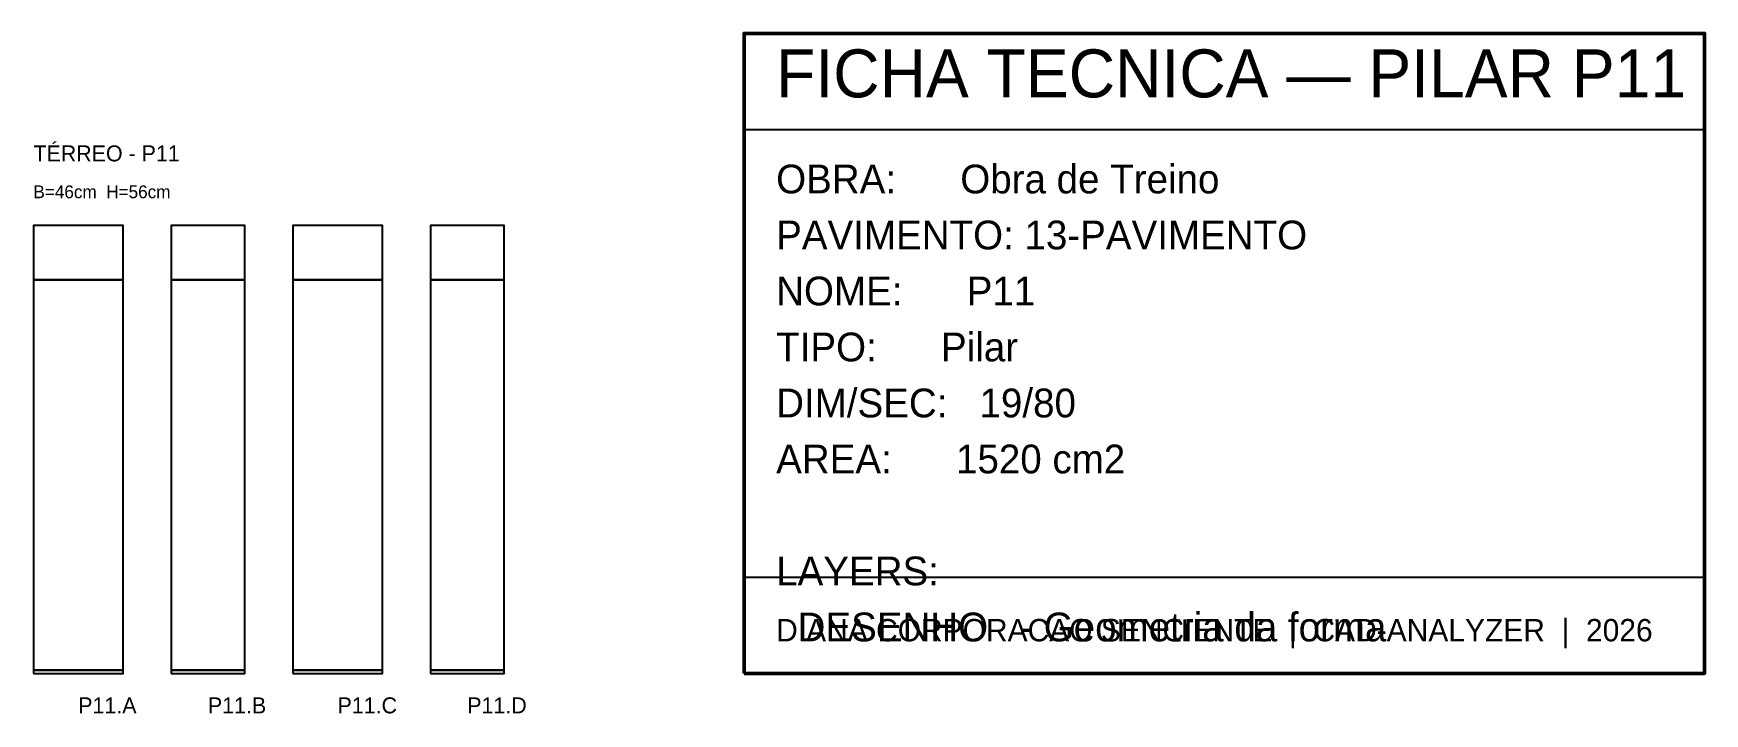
# Model space of a CAD drawing. Header units: metres. Extents: x 0 to 1044, y -25 to 400.
import ezdxf

# ---------------------------------------------------------------- set-up
doc = ezdxf.new("R2010")
doc.units = ezdxf.units.M
for name, color, linetype in [('DADOS', 2, 'Continuous'), ('DESENHO', 4, 'Continuous'), ('LABEL', 3, 'Continuous'), ('QUADRO', 7, 'Continuous'), ('TITULO', 5, 'Continuous')]:
    doc.layers.add(name, color=color, linetype=linetype)

msp = doc.modelspace()

# ---------------------------------------------------------------- linework, layer by layer
at = {"layer": 'DESENHO'}
for points in [[(0, 246), (56, 246), (56, 280), (0, 280)], [(86, 246), (132, 246), (132, 280), (86, 280)], [(162, 246), (218, 246), (218, 280), (162, 280)], [(248, 246), (294, 246), (294, 280), (248, 280)], [(0, 2), (56, 2), (56, 246), (0, 246)], [(86, 2), (132, 2), (132, 246), (86, 246)], [(162, 2), (218, 2), (218, 246), (162, 246)], [(248, 2), (294, 2), (294, 246), (248, 246)], [(0, 0), (56, 0), (56, 2), (0, 2)], [(86, 0), (132, 0), (132, 2), (86, 2)], [(162, 0), (218, 0), (218, 2), (162, 2)], [(248, 0), (294, 0), (294, 2), (248, 2)]]:
    msp.add_lwpolyline(points, close=True, dxfattribs=at)
at = {"layer": 'QUADRO'}
msp.add_line((444, 340), (1044, 340), dxfattribs=at)
at = {"layer": 'QUADRO', "lineweight": 50}
msp.add_lwpolyline([(444, 0), (1044, 0), (1044, 400), (444, 400), (444, 0)], dxfattribs=at)
at = {"layer": 'QUADRO'}
msp.add_lwpolyline([(444, 0), (1044, 0), (1044, 60), (444, 60), (444, 0)], dxfattribs=at)

# ---------------------------------------------------------------- texts
at = {"layer": 'DADOS'}
for s, p in [('OBRA:      Obra de Treino', (464, 300)), ('PAVIMENTO: 13-PAVIMENTO', (464, 265)), ('NOME:      P11', (464, 230)), ('TIPO:      Pilar', (464, 195)), ('DIM/SEC:   19/80', (464, 160)), ('AREA:      1520 cm2', (464, 125)), ('  DESENHO   - Geometria da forma', (464, 20))]:
    msp.add_text(s, height=18, dxfattribs=at).set_placement(p)
at = {"layer": 'LABEL'}
msp.add_text('DIANA CORPORACAO SENCIENTE  |  CAD-ANALYZER  |  2026', height=14, dxfattribs=at).set_placement((464, 20))
at = {"layer": 'LABEL', "attachment_point": 1}
for s, insert, char_height in [('TÉRREO - P11', (0, 330), 10), ('B=46cm  H=56cm', (0, 305), 8), ('P11.A', (28, -15), 10), ('P11.B', (109, -15), 10), ('P11.C', (190, -15), 10), ('P11.D', (271, -15), 10)]:
    msp.add_mtext(s, dxfattribs=dict(at, insert=insert, char_height=char_height))
at = {"layer": 'TITULO'}
for s, height, p in [('FICHA TECNICA — PILAR P11', 30, (464, 360)), ('LAYERS:', 18, (464, 55))]:
    msp.add_text(s, height=height, dxfattribs=at).set_placement(p)

doc.saveas('drawing.dxf')
